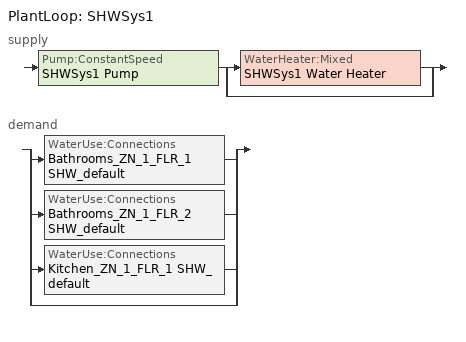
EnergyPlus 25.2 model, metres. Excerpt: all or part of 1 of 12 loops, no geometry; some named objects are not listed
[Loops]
PlantLoop 'SHWSys1'
 supply: Pump:ConstantSpeed 'SHWSys1 Pump' > split
  | WaterHeater:Mixed 'SHWSys1 Water Heater'
  | bypass
 demand: split
  | WaterUse:Connections 'Bathrooms_ZN_1_FLR_1 SHW_default'
  | WaterUse:Connections 'Bathrooms_ZN_1_FLR_2 SHW_default'
  | WaterUse:Connections 'Kitchen_ZN_1_FLR_1 SHW_default'
  | bypass
[PlantEquipmentList]
SHWSys1 Equipment List: SHWSys1 Water Heater, WaterHeater:Mixed
[PlantEquipmentOperation:HeatingLoad]
SHWSys1 Operation Scheme: Load range 1 lower limit=0; Load range 1 upper limit=1e+15; Range 1 equipment list=SHWSys1 Equipment List
[PlantEquipmentOperationSchemes]
SHWSys1 Loop Operation Scheme List: Control scheme 1=SHWSys1 Operation Scheme; Control scheme 1 schedule=PlantOnSched
[PlantLoop]
SHWSys1: Fluid type=Water; Load distribution scheme=Optimal; Maximum loop flow rate=Autosize; Maximum loop temperature=60; Minimum loop flow rate=0; Minimum loop temperature=10; Plant equipment operation scheme=SHWSys1 Loop Operation Scheme List; Plant loop volume=Autocalculate
[Pump:ConstantSpeed]
SHWSys1 Pump: Design flow rate=Autosize; Design power consumption=Autosize; Design pump head=34026; Fraction of motor inefficiencies to fluid stream=0; Motor efficiency=0.3; Pump control type=Intermittent
[SetpointManager:Scheduled]
SHWSys1 Loop Setpoint Manager: Control variable=Temperature; Schedule=SHWSys1-Loop-Temp-Schedule; Setpoint node or nodelist=SHWSys1 Supply Outlet Node
[Sizing:Plant]
SHWSys1: Design loop exit temperature=48.9; Loop design temperature difference=5; Loop type=Heating
[WaterHeater:Mixed]
SHWSys1 Water Heater: Ambient temperature indicator=Zone; Ambient temperature zone=MECH_ZN_1_FLR_1; Deadband temperature difference=2; Heater control type=Cycle; Heater fuel type=NaturalGas; Heater maximum capacity=175842.6; Heater thermal efficiency=0.802765; Indirect water heating recovery time=1.5; Maximum temperature limit=82.2222; Off cycle loss coefficient to ambient temperature=15.601; Off cycle parasitic fuel consumption rate=1205.08; Off cycle parasitic fuel type=NaturalGas; Off cycle parasitic heat fraction to tank=0.8; On cycle loss coefficient to ambient temperature=15.601; On cycle parasitic fuel consumption rate=1205.08; On cycle parasitic fuel type=NaturalGas; Setpoint temperature schedule=SHWSys1 Water Heater Setpoint Temperature Schedule Name; Source side design flow rate=Autosize; Source side effectiveness=1; Tank volume=2.271247; Use side design flow rate=Autosize; Use side effectiveness=1
[WaterUse:Connections]
Name | Water use equipment name 1
Bathrooms_ZN_1_FLR_1 SHW_default | Bathrooms_ZN_1_FLR_1 SHW_default
Bathrooms_ZN_1_FLR_2 SHW_default | Bathrooms_ZN_1_FLR_2 SHW_default
Kitchen_ZN_1_FLR_1 SHW_default | Kitchen_ZN_1_FLR_1 SHW_default
[WaterUse:Equipment] End use subcategory=WaterUse; Flow rate fraction schedule=BLDG_SWH_SCH
Name | Zone | Hot water supply temperature schedule | Latent fraction schedule | Peak flow rate | Sensible fraction schedule
Bathrooms_ZN_1_FLR_1 SHW_default | Bathrooms_ZN_1_FLR_1 | Bathrooms_ZN_1_FLR_1 SHW_default Hot Supply Temp Sched | Bathrooms_ZN_1_FLR_1 SHW_default Latent fract sched | 7.39764e-05 | Bathrooms_ZN_1_FLR_1 SHW_default Sensible fract sched
Bathrooms_ZN_1_FLR_2 SHW_default | Bathrooms_ZN_1_FLR_2 | Bathrooms_ZN_1_FLR_2 SHW_default Hot Supply Temp Sched | Bathrooms_ZN_1_FLR_2 SHW_default Latent fract sched | 7.39764e-05 | Bathrooms_ZN_1_FLR_2 SHW_default Sensible fract sched
Kitchen_ZN_1_FLR_1 SHW_default | Kitchen_ZN_1_FLR_1 | Kitchen_ZN_1_FLR_1 SHW_default Hot Supply Temp Sched | Kitchen_ZN_1_FLR_1 SHW_default Latent fract sched | 0.000333647 | Kitchen_ZN_1_FLR_1 SHW_default Sensible fract sched
[Schedule:Compact]
BLDG_SWH_SCH: Through: 6/15, For: SummerDesignDay, Until: 07:00, 0.05, Until: 08:00, 0.1, Until: 09:00, 0.34, Until: 10:00, 0.6, Until: 11:00, 0.63, Until: 12:00, 0.72, Until: 13:00, 0.79, Until: 14:00, 0.83, Until: 15:00, 0.61, Until: 16:00, 0.65, Until: 18:00, 0.1, Until: 19:00, 0.19, Until: 20:00, 0.25, Until: 22:00, 0.22, Until: 23:00, 0.12, Until: 24:00, 0.09, For: Weekdays, Until: 07:00, 0, Until: 08:00, 0, Until: 09:00, 0.34, Until: 10:00, 0.6, Until: 11:00, 0.63, Until: 12:00, 0.72, Until: 13:00, 0.79, Until: 14:00, 0.83, Until: 15:00, 0.61, Until: 16:00, 0.65, Until: 18:00, 0.1, Until: 19:00, 0.19, Until: 20:00, 0.25, Until: 22:00, 0, Until: 23:00, 0, Until: 24:00, 0, For: WinterDesignDay, Until: 09:00, 0.03, Until: 13:00, 0.05, Until: 24:00, 0.03, For: Saturday, Until: 09:00, 0, Until: 13:00, 0, Until: 24:00, 0, For: Sunday Holidays AllOtherDays, Until: 08:00, 0, Until: 14:00, 0, Until: 24:00, 0, Through: 9/15, For: SummerDesignDay, Until: 07:00, 0.05, Until: 18:00, 0.1, Until: 19:00, 0.19, Until: 20:00, 0.25, Until: 22:00, 0.22, Until: 23:00, 0.12, Until: 24:00, 0.09, For: Weekdays, Until: 08:00, 0, Until: 18:00, 0.1, Until: 19:00, 0.19, Until: 20:00, 0.25, Until: 22:00, 0, Until: 23:00, 0, Until: 24:00, 0, For: WinterDesignDay, Until: 09:00, 0.03, Until: 13:00, 0.05, Until: 24:00, 0.03, For: Saturday, Until: 09:00, 0, Until: 13:00, 0, Until: 24:00, 0, For: Sunday Holidays AllOtherDays, Until: 08:00, 0, Until: 14:00, 0, Until: 24:00, 0, Through: 12/31, For: SummerDesignDay, Until: 07:00, 0.05, Until: 08:00, 0.1, Until: 09:00, 0.34, Until: 10:00, 0.6, Until: 11:00, 0.63, Until: 12:00, 0.72, Until: 13:00, 0.79, Until: 14:00, 0.83, Until: 15:00, 0.61, Until: 16:00, 0.65, Until: 18:00, 0.1, Until: 19:00, 0.19, Until: 20:00, 0.25, Until: 22:00, 0.22, Until: 23:00, 0.12, Until: 24:00, 0.09, For: Weekdays, Until: 07:00, 0, Until: 08:00, 0, Until: 09:00, 0.34, Until: 10:00, 0.6, Until: 11:00, 0.63, Until: 12:00, 0.72, Until: 13:00, 0.79, Until: 14:00, 0.83, Until: 15:00, 0.61, Until: 16:00, 0.65, Until: 18:00, 0.1, Until: 19:00, 0.19, Until: 20:00, 0.25, Until: 22:00, 0, Until: 23:00, 0, Until: 24:00, 0, For: WinterDesignDay, Until: 09:00, 0.03, Until: 13:00, 0.05, Until: 24:00, 0.03, For: Saturday, Until: 09:00, 0, Until: 13:00, 0, Until: 24:00, 0, For: Sunday Holidays AllOtherDays, Until: 08:00, 0, Until: 14:00, 0, Until: 24:00, 0
Bathrooms_ZN_1_FLR_1 SHW_default Hot Supply Temp Sched; Bathrooms_ZN_1_FLR_2 SHW_default Hot Supply Temp Sched; Kitchen_ZN_1_FLR_1 SHW_default Hot Supply Temp Sched: Through: 12/31, For: AllDays, Until: 24:00, 55
Bathrooms_ZN_1_FLR_1 SHW_default Latent fract sched; Bathrooms_ZN_1_FLR_2 SHW_default Latent fract sched; Kitchen_ZN_1_FLR_1 SHW_default Latent fract sched: Through: 12/31, For: AllDays, Until: 24:00, 0.05
Bathrooms_ZN_1_FLR_1 SHW_default Sensible fract sched; Bathrooms_ZN_1_FLR_2 SHW_default Sensible fract sched; Kitchen_ZN_1_FLR_1 SHW_default Sensible fract sched: Through: 12/31, For: AllDays, Until: 24:00, 0.2
PlantOnSched: Through: 12/31, For: AllDays, Until: 24:00, 1
SHWSys1 Water Heater Setpoint Temperature Schedule Name; SHWSys1-Loop-Temp-Schedule: Through: 12/31, For: AllDays, Until: 24:00, 60
